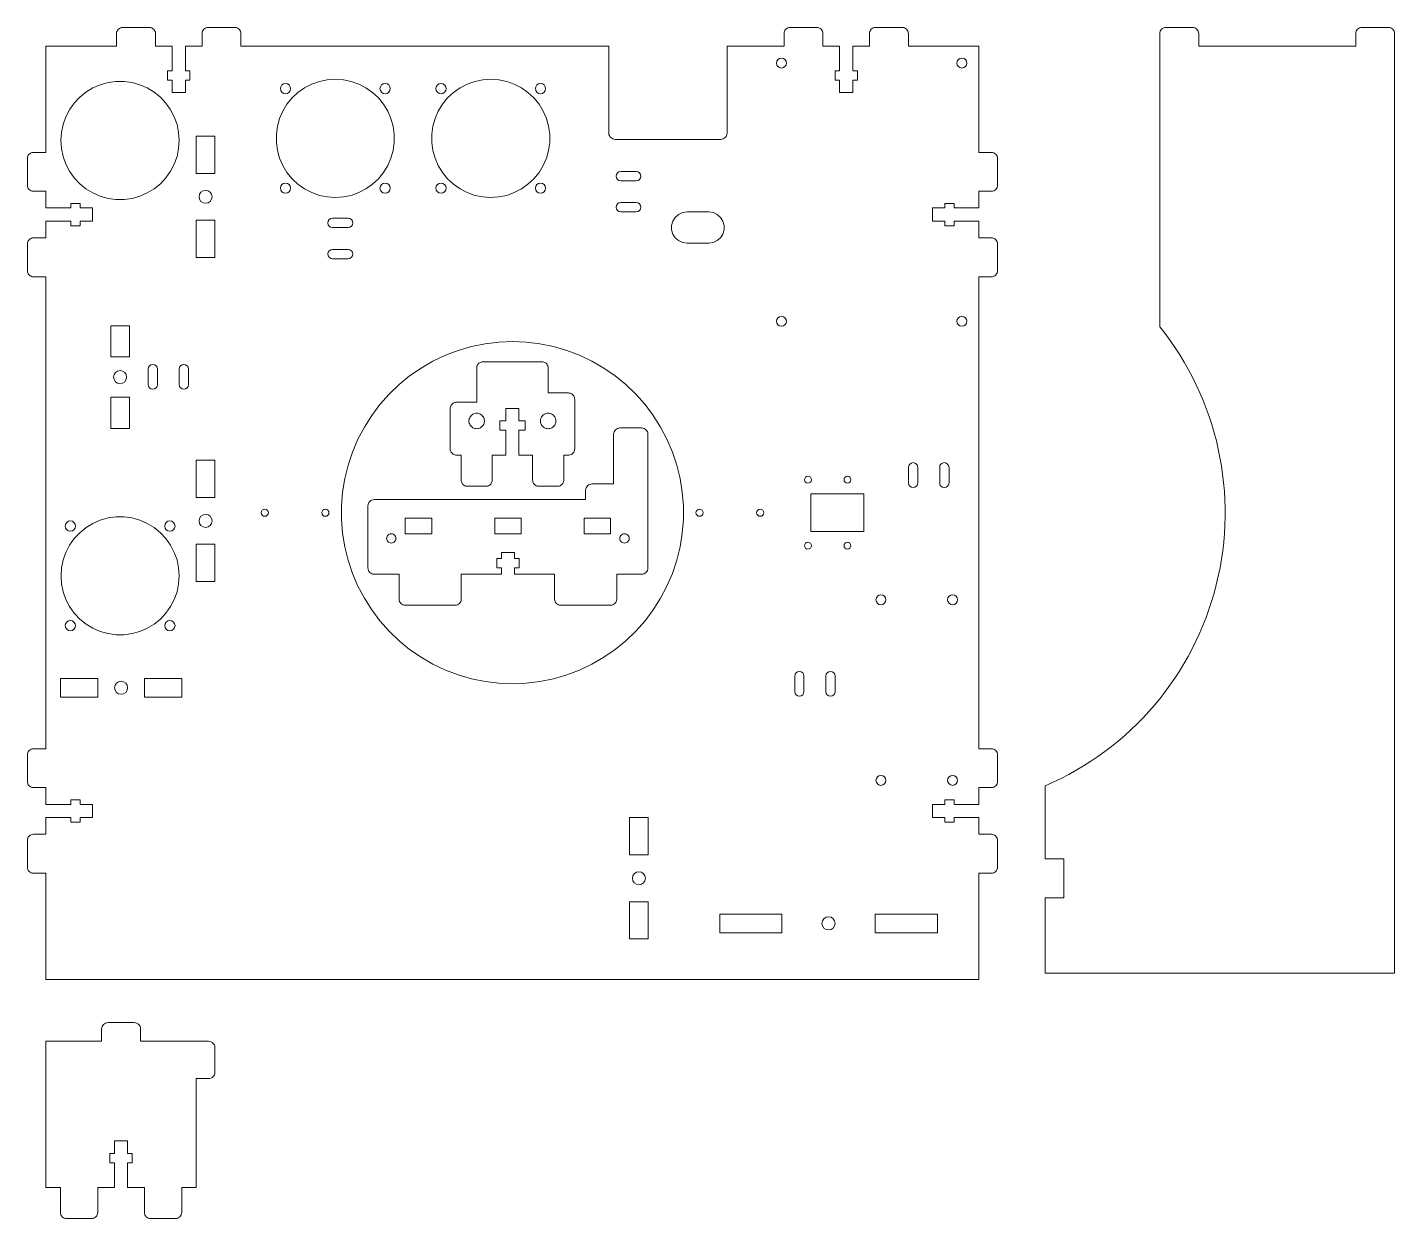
# Model space of a CAD drawing. Header units: millimetres. Extents: x -1089 to 683, y 2344 to 3432.
# Drawn here: x -32.7 to 407, y 2344.4 to 2727.3 of the extents above; entities that cross this region are included whole.
import ezdxf

# ---------------------------------------------------------------- set-up
doc = ezdxf.new("R2010")
doc.units = ezdxf.units.MM
doc.layers.add('LASER (1)', color=94, linetype='CONTINUOUS', lineweight=5, true_color=0x008000)

msp = doc.modelspace()

# ---------------------------------------------------------------- linework, layer by layer
at = {"layer": 'LASER (1)'}
for p, q in [((-26.7, 2687.14), (-26.7, 2721.32)), ((8.51, 2721.32), (13.91, 2721.32)), ((18.11, 2721.32), (23.5, 2721.32)), ((35.99, 2721.32), (154.28, 2721.32)), ((228.49, 2721.32), (223.1, 2721.32)), ((238.09, 2721.32), (232.69, 2721.32)), ((250.61, 2721.32), (273.3, 2721.32)), ((273.3, 2687.14), (273.3, 2721.32)), ((331.46, 2721.32), (331.46, 2631.06)), ((343.95, 2721.32), (394.48, 2721.32)), ((406.97, 2721.32), (406.97, 2423.29)), ((-26.7, 2495.44), (-26.7, 2647.13)), ((273.3, 2495.44), (273.3, 2647.13)), ((294.63, 2460), (294.63, 2483.54)), ((294.63, 2460), (300.63, 2460)), ((300.63, 2460), (300.63, 2447.51)), ((294.63, 2447.51), (300.63, 2447.51)), ((294.63, 2423.29), (294.63, 2447.51)), ((294.63, 2423.29), (406.97, 2423.29)), ((-26.7, 2401.39), (-26.7, 2354.39)), ((-26.7, 2401.39), (-8.82, 2401.39)), ((21.59, 2389.4), (21.59, 2354.39)), ((-26.7, 2354.39), (-22.08, 2354.39)), ((-10.05, 2354.39), (-4.65, 2354.39)), ((-10.05, 2354.39), (-4.65, 2354.39)), ((-0.46, 2354.39), (4.94, 2354.39)), ((-0.46, 2354.39), (4.94, 2354.39)), ((16.94, 2354.39), (21.59, 2354.39))]:
    msp.add_line(p, q, dxfattribs=at)
for points in [[(-4.01, 2725.34), (-3.98, 2725.73), (-3.84, 2726.08), (-3.66, 2726.44), (-3.41, 2726.75), (-3.1, 2727), (-2.78, 2727.18), (-2.39, 2727.28), (-2, 2727.32)], [(6.5, 2727.32), (-2, 2727.32)], [(6.5, 2727.32), (6.89, 2727.28), (7.28, 2727.18), (7.59, 2727), (7.91, 2726.75), (8.16, 2726.44), (8.33, 2726.08), (8.48, 2725.73), (8.51, 2725.34)], [(23.5, 2725.34), (23.54, 2725.73), (23.65, 2726.08), (23.82, 2726.44), (24.07, 2726.75), (24.39, 2727), (24.74, 2727.18), (25.09, 2727.28), (25.51, 2727.32)], [(34.02, 2727.32), (25.51, 2727.32)], [(34.02, 2727.32), (34.41, 2727.28), (34.76, 2727.18), (35.11, 2727), (35.43, 2726.75), (35.68, 2726.44), (35.85, 2726.08), (35.96, 2725.73), (35.99, 2725.34)], [(212.58, 2727.32), (212.2, 2727.28), (211.84, 2727.18), (211.49, 2727), (211.17, 2726.75), (210.93, 2726.44), (210.75, 2726.08), (210.64, 2725.73), (210.61, 2725.34)], [(212.58, 2727.32), (221.09, 2727.32)], [(223.1, 2725.34), (223.06, 2725.73), (222.96, 2726.08), (222.78, 2726.44), (222.53, 2726.75), (222.21, 2727), (221.86, 2727.18), (221.51, 2727.28), (221.09, 2727.32)], [(240.1, 2727.32), (239.71, 2727.28), (239.32, 2727.18), (239.01, 2727), (238.69, 2726.75), (238.44, 2726.44), (238.27, 2726.08), (238.12, 2725.73), (238.09, 2725.34)], [(240.1, 2727.32), (248.6, 2727.32)], [(250.61, 2725.34), (250.58, 2725.73), (250.44, 2726.08), (250.26, 2726.44), (250.01, 2726.75), (249.7, 2727), (249.38, 2727.18), (248.99, 2727.28), (248.6, 2727.32)], [(331.46, 2725.31), (331.5, 2725.7), (331.6, 2726.08), (331.78, 2726.4), (332.03, 2726.72), (332.34, 2726.97), (332.7, 2727.14), (333.05, 2727.28), (333.44, 2727.32)], [(341.94, 2727.32), (333.44, 2727.32)], [(341.94, 2727.32), (342.33, 2727.28), (342.72, 2727.14), (343.07, 2726.97), (343.35, 2726.72), (343.6, 2726.4), (343.81, 2726.08), (343.92, 2725.7), (343.95, 2725.31)], [(394.48, 2725.31), (394.51, 2725.7), (394.62, 2726.08), (394.8, 2726.4), (395.04, 2726.72), (395.36, 2726.97), (395.71, 2727.14), (396.07, 2727.28), (396.46, 2727.32)], [(404.96, 2727.32), (396.46, 2727.32)], [(404.96, 2727.32), (405.35, 2727.28), (405.73, 2727.14), (406.09, 2726.97), (406.37, 2726.72), (406.62, 2726.4), (406.83, 2726.08), (406.93, 2725.7), (406.97, 2725.31)], [(-4.01, 2725.34), (-4.01, 2721.32)], [(8.51, 2725.34), (8.51, 2721.32)], [(23.5, 2725.34), (23.5, 2721.32)], [(35.99, 2725.34), (35.99, 2721.32)], [(210.61, 2725.34), (210.61, 2721.32)], [(223.1, 2725.34), (223.1, 2721.32)], [(238.09, 2725.34), (238.09, 2721.32)], [(250.61, 2725.34), (250.61, 2721.32)], [(331.46, 2721.32), (331.46, 2725.31)], [(343.95, 2721.32), (343.95, 2725.31)], [(394.48, 2721.32), (394.48, 2725.31)], [(406.97, 2721.32), (406.97, 2725.31)], [(-4.01, 2721.32), (-26.7, 2721.32)], [(13.91, 2721.32), (13.91, 2713.31)], [(18.11, 2721.32), (18.11, 2713.31)], [(154.28, 2693.31), (154.28, 2721.32)], [(210.61, 2721.32), (192.29, 2721.32)], [(192.29, 2693.31), (192.29, 2721.32)], [(209.8, 2714.22), (210.4, 2714.36), (210.93, 2714.71), (211.28, 2715.2), (211.39, 2715.84), (211.28, 2716.44), (210.93, 2716.97), (210.4, 2717.32), (209.8, 2717.43), (209.2, 2717.32), (208.67, 2716.97), (208.32, 2716.44), (208.21, 2715.84), (208.32, 2715.2), (208.67, 2714.71), (209.2, 2714.36), (209.8, 2714.22)], [(228.49, 2721.32), (228.49, 2713.31)], [(232.69, 2721.32), (232.69, 2713.31)], [(267.8, 2714.22), (268.4, 2714.36), (268.93, 2714.71), (269.28, 2715.2), (269.39, 2715.84), (269.28, 2716.44), (268.93, 2716.97), (268.4, 2717.32), (267.8, 2717.43), (267.2, 2717.32), (266.67, 2716.97), (266.32, 2716.44), (266.21, 2715.84), (266.32, 2715.2), (266.67, 2714.71), (267.2, 2714.36), (267.8, 2714.22)], [(13.91, 2713.31), (12.39, 2713.31)], [(12.39, 2713.31), (12.39, 2710.32)], [(19.59, 2713.31), (18.11, 2713.31)], [(19.59, 2713.31), (19.59, 2710.32)], [(227.01, 2713.31), (227.01, 2710.32)], [(227.01, 2713.31), (228.49, 2713.31)], [(232.69, 2713.31), (234.21, 2713.31)], [(234.21, 2713.31), (234.21, 2710.32)], [(-21.9, 2690.97), (-21.72, 2688.36), (-21.19, 2685.82), (-20.31, 2683.38), (-19.11, 2681.09), (-17.63, 2678.97), (-15.87, 2677.07), (-13.85, 2675.44), (-11.63, 2674.1), (-9.23, 2673.04), (-6.76, 2672.34), (-4.19, 2671.99), (-1.58, 2671.99), (1, 2672.34), (3.47, 2673.04), (5.87, 2674.1), (8.09, 2675.44), (10.1, 2677.07), (11.86, 2678.97), (13.34, 2681.09), (14.54, 2683.38), (15.43, 2685.82), (15.95, 2688.36), (16.13, 2690.97), (15.95, 2693.54), (15.43, 2696.08), (14.54, 2698.52), (13.34, 2700.84), (11.86, 2702.96), (10.1, 2704.83), (8.09, 2706.49), (5.87, 2707.83), (3.47, 2708.85), (1, 2709.56), (-1.58, 2709.91), (-4.19, 2709.91), (-6.76, 2709.56), (-9.23, 2708.85), (-11.63, 2707.83), (-13.85, 2706.49), (-15.87, 2704.83), (-17.63, 2702.96), (-19.11, 2700.84), (-20.31, 2698.52), (-21.19, 2696.08), (-21.72, 2693.54), (-21.9, 2690.97)], [(13.91, 2710.32), (12.39, 2710.32)], [(13.91, 2710.32), (13.91, 2706.33)], [(18.11, 2710.32), (18.11, 2706.33)], [(19.59, 2710.32), (18.11, 2710.32)], [(66.31, 2672.61), (63.74, 2672.79), (61.2, 2673.32), (58.76, 2674.2), (56.43, 2675.4), (54.32, 2676.88), (52.45, 2678.64), (50.79, 2680.65), (49.45, 2682.88), (48.43, 2685.28), (47.72, 2687.75), (47.37, 2690.32), (47.37, 2692.93), (47.72, 2695.51), (48.43, 2697.98), (49.45, 2700.37), (50.79, 2702.6), (52.45, 2704.61), (54.32, 2706.37), (56.43, 2707.85), (58.76, 2709.05), (61.2, 2709.94), (63.74, 2710.46), (66.31, 2710.64), (68.92, 2710.46), (71.46, 2709.94), (73.9, 2709.05), (76.19, 2707.85), (78.31, 2706.37), (80.21, 2704.61), (81.83, 2702.6), (83.17, 2700.37), (84.23, 2697.98), (84.94, 2695.51), (85.29, 2692.93), (85.29, 2690.32), (84.94, 2687.75), (84.23, 2685.28), (83.17, 2682.88), (81.83, 2680.65), (80.21, 2678.64), (78.31, 2676.88), (76.19, 2675.4), (73.9, 2674.2), (71.46, 2673.32), (68.92, 2672.79), (66.31, 2672.61)], [(50.33, 2705.98), (50.97, 2706.09), (51.49, 2706.44), (51.85, 2707.01), (51.95, 2707.64), (51.85, 2708.24), (51.49, 2708.81), (50.97, 2709.16), (50.33, 2709.26), (49.7, 2709.16), (49.17, 2708.81), (48.78, 2708.24), (48.67, 2707.64), (48.78, 2707.01), (49.17, 2706.44), (49.7, 2706.09), (50.33, 2705.98)], [(82.33, 2705.98), (81.69, 2706.09), (81.16, 2706.44), (80.81, 2707.01), (80.67, 2707.64), (80.81, 2708.24), (81.16, 2708.81), (81.69, 2709.16), (82.33, 2709.26), (82.96, 2709.16), (83.49, 2708.81), (83.84, 2708.24), (83.99, 2707.64), (83.84, 2707.01), (83.49, 2706.44), (82.96, 2706.09), (82.33, 2705.98)], [(116.33, 2672.61), (118.91, 2672.79), (121.45, 2673.32), (123.88, 2674.2), (126.18, 2675.4), (128.29, 2676.88), (130.2, 2678.64), (131.86, 2680.65), (133.2, 2682.88), (134.22, 2685.28), (134.93, 2687.75), (135.28, 2690.32), (135.28, 2692.93), (134.93, 2695.51), (134.22, 2697.98), (133.2, 2700.37), (131.86, 2702.6), (130.2, 2704.61), (128.29, 2706.37), (126.18, 2707.85), (123.88, 2709.05), (121.45, 2709.94), (118.91, 2710.46), (116.33, 2710.64), (113.72, 2710.46), (111.18, 2709.94), (108.75, 2709.05), (106.46, 2707.85), (104.34, 2706.37), (102.44, 2704.61), (100.81, 2702.6), (99.44, 2700.37), (98.41, 2697.98), (97.71, 2695.51), (97.36, 2692.93), (97.36, 2690.32), (97.71, 2687.75), (98.41, 2685.28), (99.44, 2682.88), (100.81, 2680.65), (102.44, 2678.64), (104.34, 2676.88), (106.46, 2675.4), (108.75, 2674.2), (111.18, 2673.32), (113.72, 2672.79), (116.33, 2672.61)], [(100.32, 2705.98), (100.95, 2706.09), (101.48, 2706.44), (101.84, 2707.01), (101.98, 2707.64), (101.84, 2708.24), (101.48, 2708.81), (100.95, 2709.16), (100.32, 2709.26), (99.68, 2709.16), (99.15, 2708.81), (98.8, 2708.24), (98.66, 2707.64), (98.8, 2707.01), (99.15, 2706.44), (99.68, 2706.09), (100.32, 2705.98)], [(132.32, 2709.26), (132.95, 2709.16), (133.48, 2708.81), (133.83, 2708.24), (133.97, 2707.64), (133.83, 2707.01), (133.48, 2706.44), (132.95, 2706.09), (132.32, 2705.98), (131.68, 2706.09), (131.15, 2706.44), (130.8, 2707.01), (130.66, 2707.64), (130.8, 2708.24), (131.15, 2708.81), (131.68, 2709.16), (132.32, 2709.26)], [(227.01, 2710.32), (228.49, 2710.32)], [(228.49, 2710.32), (228.49, 2706.33)], [(232.69, 2710.32), (234.21, 2710.32)], [(232.69, 2710.32), (232.69, 2706.33)], [(18.11, 2706.33), (13.91, 2706.33)], [(228.49, 2706.33), (232.69, 2706.33)], [(27.59, 2692.38), (21.59, 2692.38)], [(21.59, 2692.38), (21.59, 2680.38)], [(27.59, 2680.38), (27.59, 2692.38)], [(156.29, 2691.3), (155.91, 2691.33), (155.52, 2691.44), (155.2, 2691.65), (154.88, 2691.9), (154.64, 2692.18), (154.46, 2692.53), (154.32, 2692.92), (154.28, 2693.31)], [(156.29, 2691.3), (190.28, 2691.3)], [(192.29, 2693.31), (192.26, 2692.92), (192.15, 2692.53), (191.98, 2692.18), (191.69, 2691.9), (191.41, 2691.65), (191.06, 2691.44), (190.67, 2691.33), (190.28, 2691.3)], [(-32.7, 2685.16), (-32.66, 2685.55), (-32.56, 2685.91), (-32.38, 2686.26), (-32.13, 2686.58), (-31.81, 2686.82), (-31.46, 2687), (-31.11, 2687.1), (-30.72, 2687.14)], [(-30.72, 2687.14), (-26.7, 2687.14)], [(277.29, 2687.14), (273.3, 2687.14)], [(277.29, 2687.14), (277.67, 2687.1), (278.06, 2687), (278.41, 2686.82), (278.7, 2686.58), (278.94, 2686.26), (279.16, 2685.91), (279.26, 2685.55), (279.3, 2685.16)], [(-32.7, 2685.16), (-32.7, 2676.66)], [(279.3, 2685.16), (279.3, 2676.66)], [(21.59, 2680.38), (27.59, 2680.38)], [(-30.72, 2674.65), (-31.11, 2674.69), (-31.46, 2674.79), (-31.81, 2674.97), (-32.13, 2675.22), (-32.38, 2675.53), (-32.56, 2675.89), (-32.66, 2676.24), (-32.7, 2676.66)], [(-30.72, 2674.65), (-26.7, 2674.65)], [(-26.7, 2669.25), (-26.7, 2674.65)], [(22.51, 2672.87), (22.65, 2672.06), (23.11, 2671.39), (23.81, 2670.93), (24.59, 2670.75), (25.4, 2670.93), (26.07, 2671.39), (26.53, 2672.06), (26.7, 2672.87), (26.53, 2673.68), (26.07, 2674.35), (25.4, 2674.81), (24.59, 2674.99), (23.81, 2674.81), (23.11, 2674.35), (22.65, 2673.68), (22.51, 2672.87)], [(50.33, 2673.99), (49.7, 2674.09), (49.17, 2674.45), (48.78, 2675.01), (48.67, 2675.61), (48.78, 2676.24), (49.17, 2676.81), (49.7, 2677.16), (50.33, 2677.27), (50.97, 2677.16), (51.49, 2676.81), (51.85, 2676.24), (51.95, 2675.61), (51.85, 2675.01), (51.49, 2674.45), (50.97, 2674.09), (50.33, 2673.99)], [(82.33, 2673.99), (82.96, 2674.09), (83.49, 2674.45), (83.84, 2675.01), (83.99, 2675.61), (83.84, 2676.24), (83.49, 2676.81), (82.96, 2677.16), (82.33, 2677.27), (81.69, 2677.16), (81.16, 2676.81), (80.81, 2676.24), (80.67, 2675.61), (80.81, 2675.01), (81.16, 2674.45), (81.69, 2674.09), (82.33, 2673.99)], [(100.32, 2673.99), (99.68, 2674.09), (99.15, 2674.45), (98.8, 2675.01), (98.66, 2675.61), (98.8, 2676.24), (99.15, 2676.81), (99.68, 2677.16), (100.32, 2677.27), (100.95, 2677.16), (101.48, 2676.81), (101.84, 2676.24), (101.98, 2675.61), (101.84, 2675.01), (101.48, 2674.45), (100.95, 2674.09), (100.32, 2673.99)], [(132.32, 2673.99), (132.95, 2674.09), (133.48, 2674.45), (133.83, 2675.01), (133.97, 2675.61), (133.83, 2676.24), (133.48, 2676.81), (132.95, 2677.16), (132.32, 2677.27), (131.68, 2677.16), (131.15, 2676.81), (130.8, 2676.24), (130.66, 2675.61), (130.8, 2675.01), (131.15, 2674.45), (131.68, 2674.09), (132.32, 2673.99)], [(273.3, 2674.65), (273.3, 2669.25)], [(277.29, 2674.65), (273.3, 2674.65)], [(279.3, 2676.66), (279.26, 2676.24), (279.16, 2675.89), (278.94, 2675.53), (278.7, 2675.22), (278.41, 2674.97), (278.06, 2674.79), (277.67, 2674.69), (277.29, 2674.65)], [(-26.7, 2669.25), (-18.69, 2669.25)], [(-18.69, 2670.74), (-15.69, 2670.74)], [(-18.69, 2670.74), (-18.69, 2669.25)], [(-15.69, 2670.74), (-15.69, 2669.25)], [(-15.69, 2669.25), (-11.71, 2669.25)], [(-11.71, 2669.25), (-11.71, 2665.06)], [(262.29, 2669.25), (258.31, 2669.25)], [(258.31, 2669.25), (258.31, 2665.06)], [(265.29, 2670.74), (262.29, 2670.74)], [(262.29, 2670.74), (262.29, 2669.25)], [(265.29, 2670.74), (265.29, 2669.25)], [(273.3, 2669.25), (265.29, 2669.25)], [(-26.7, 2659.66), (-26.7, 2665.06)], [(-26.7, 2665.06), (-18.69, 2665.06)], [(-18.69, 2665.06), (-18.69, 2663.54)], [(-15.69, 2665.06), (-15.69, 2663.54)], [(-15.69, 2665.06), (-11.71, 2665.06)], [(21.59, 2665.35), (21.59, 2653.36)], [(27.59, 2665.35), (21.59, 2665.35)], [(27.59, 2653.36), (27.59, 2665.35)], [(179.43, 2667.97), (178.01, 2667.75), (176.71, 2667.15), (175.65, 2666.24), (174.87, 2665.04), (174.45, 2663.66), (174.45, 2662.25), (174.87, 2660.87), (175.65, 2659.68), (176.71, 2658.76), (178.01, 2658.16), (179.43, 2657.95)], [(186.41, 2667.97), (179.43, 2667.97)], [(186.41, 2657.95), (187.82, 2658.16), (189.13, 2658.76), (190.19, 2659.68), (190.96, 2660.87), (191.35, 2662.25), (191.35, 2663.66), (190.96, 2665.04), (190.19, 2666.24), (189.13, 2667.15), (187.82, 2667.75), (186.41, 2667.97)], [(262.29, 2665.06), (258.31, 2665.06)], [(262.29, 2665.06), (262.29, 2663.54)], [(265.29, 2665.06), (265.29, 2663.54)], [(273.3, 2665.06), (265.29, 2665.06)], [(273.3, 2665.06), (273.3, 2659.66)], [(-18.69, 2663.54), (-15.69, 2663.54)], [(265.29, 2663.54), (262.29, 2663.54)], [(-32.7, 2657.65), (-32.66, 2658.04), (-32.56, 2658.42), (-32.38, 2658.74), (-32.13, 2659.06), (-31.81, 2659.31), (-31.46, 2659.48), (-31.11, 2659.62), (-30.72, 2659.66)], [(-32.7, 2657.65), (-32.7, 2649.15)], [(-30.72, 2659.66), (-26.7, 2659.66)], [(179.43, 2657.95), (186.41, 2657.95)], [(277.29, 2659.66), (273.3, 2659.66)], [(277.29, 2659.66), (277.67, 2659.62), (278.06, 2659.48), (278.41, 2659.31), (278.7, 2659.06), (278.94, 2658.74), (279.16, 2658.42), (279.26, 2658.04), (279.3, 2657.65)], [(279.3, 2657.65), (279.3, 2649.15)], [(21.59, 2653.36), (27.59, 2653.36)], [(-30.72, 2647.13), (-31.11, 2647.17), (-31.46, 2647.31), (-31.81, 2647.49), (-32.13, 2647.73), (-32.38, 2648.05), (-32.56, 2648.37), (-32.66, 2648.76), (-32.7, 2649.15)], [(-30.72, 2647.13), (-26.7, 2647.13)], [(277.29, 2647.13), (273.3, 2647.13)], [(279.3, 2649.15), (279.26, 2648.76), (279.16, 2648.37), (278.94, 2648.05), (278.7, 2647.73), (278.41, 2647.49), (278.06, 2647.31), (277.67, 2647.17), (277.29, 2647.13)], [(209.8, 2631.24), (210.4, 2631.35), (210.93, 2631.7), (211.28, 2632.23), (211.39, 2632.83), (211.28, 2633.43), (210.93, 2633.96), (210.4, 2634.31), (209.8, 2634.42), (209.2, 2634.31), (208.67, 2633.96), (208.32, 2633.43), (208.21, 2632.83), (208.32, 2632.23), (208.67, 2631.7), (209.2, 2631.35), (209.8, 2631.24)], [(267.8, 2631.24), (268.4, 2631.35), (268.93, 2631.7), (269.28, 2632.23), (269.39, 2632.83), (269.28, 2633.43), (268.93, 2633.96), (268.4, 2634.31), (267.8, 2634.42), (267.2, 2634.31), (266.67, 2633.96), (266.32, 2633.43), (266.21, 2632.83), (266.32, 2632.23), (266.67, 2631.7), (267.2, 2631.35), (267.8, 2631.24)], [(-5.89, 2631.4), (-5.89, 2621.38)], [(0.14, 2631.4), (-5.89, 2631.4)], [(0.14, 2621.38), (0.14, 2631.4)], [(123.3, 2516.29), (127.71, 2516.5), (132.12, 2517.03), (136.46, 2517.91), (140.73, 2519.15), (144.85, 2520.7), (148.84, 2522.6), (152.69, 2524.83), (156.32, 2527.33), (159.78, 2530.15), (162.95, 2533.22), (165.92, 2536.5), (168.56, 2540.07), (170.93, 2543.8), (172.97, 2547.72), (174.74, 2551.81), (176.11, 2556.01), (177.17, 2560.32), (177.91, 2564.69), (178.26, 2569.1), (178.26, 2573.51), (177.91, 2577.92), (177.17, 2582.29), (176.11, 2586.6), (174.74, 2590.79), (172.97, 2594.89), (170.93, 2598.8), (168.56, 2602.54), (165.92, 2606.11), (162.95, 2609.42), (159.78, 2612.46), (156.32, 2615.28), (152.69, 2617.78), (148.84, 2620), (144.85, 2621.91), (140.73, 2623.46), (136.46, 2624.7), (132.12, 2625.58), (127.71, 2626.14), (123.3, 2626.32), (118.86, 2626.14), (114.48, 2625.58), (110.14, 2624.7), (105.87, 2623.46), (101.75, 2621.91), (97.72, 2620), (93.91, 2617.78), (90.24, 2615.28), (86.82, 2612.46), (83.61, 2609.42), (80.68, 2606.11), (78.04, 2602.54), (75.68, 2598.8), (73.59, 2594.89), (71.87, 2590.79), (70.45, 2586.6), (69.4, 2582.29), (68.69, 2577.92), (68.34, 2573.51), (68.34, 2569.1), (68.69, 2564.69), (69.4, 2560.32), (70.45, 2556.01), (71.87, 2551.81), (73.59, 2547.72), (75.68, 2543.8), (78.04, 2540.07), (80.68, 2536.5), (83.61, 2533.22), (86.82, 2530.15), (90.24, 2527.33), (93.91, 2524.83), (97.72, 2522.6), (101.75, 2520.7), (105.87, 2519.15), (110.14, 2517.91), (114.48, 2517.03), (118.86, 2516.5), (123.3, 2516.29)], [(-5.89, 2621.38), (0.14, 2621.38)], [(-0.78, 2614.89), (-0.92, 2615.7), (-1.38, 2616.37), (-2.08, 2616.83), (-2.86, 2617.01), (-3.67, 2616.83), (-4.38, 2616.37), (-4.8, 2615.7), (-4.98, 2614.89), (-4.8, 2614.08), (-4.38, 2613.41), (-3.67, 2612.95), (-2.86, 2612.77), (-2.08, 2612.95), (-1.38, 2613.41), (-0.92, 2614.08), (-0.78, 2614.89)], [(113.78, 2619.78), (113.49, 2619.78), (113.21, 2619.71), (112.96, 2619.6), (112.72, 2619.46), (112.47, 2619.32), (112.29, 2619.11), (112.12, 2618.86), (111.98, 2618.61), (111.87, 2618.36), (111.8, 2618.08), (111.8, 2617.8)], [(111.8, 2606.79), (111.8, 2617.8)], [(113.78, 2619.78), (132.79, 2619.78)], [(134.8, 2617.8), (134.77, 2618.08), (134.69, 2618.36), (134.62, 2618.61), (134.48, 2618.86), (134.31, 2619.11), (134.1, 2619.32), (133.88, 2619.46), (133.64, 2619.6), (133.35, 2619.71), (133.07, 2619.78), (132.79, 2619.78)], [(134.8, 2617.8), (134.8, 2609.79)], [(0.14, 2608.4), (-5.89, 2608.4)], [(-5.89, 2608.4), (-5.89, 2598.38)], [(0.14, 2598.38), (0.14, 2608.4)], [(134.8, 2609.79), (141.29, 2609.79)], [(143.3, 2607.78), (143.27, 2608.06), (143.2, 2608.35), (143.13, 2608.63), (142.99, 2608.87), (142.81, 2609.09), (142.6, 2609.3), (142.39, 2609.47), (142.14, 2609.62), (141.86, 2609.72), (141.57, 2609.76), (141.29, 2609.79)], [(143.3, 2607.78), (143.3, 2591.8)], [(105.31, 2606.79), (104.99, 2606.76), (104.74, 2606.72), (104.46, 2606.62), (104.21, 2606.48), (103.97, 2606.3), (103.79, 2606.09), (103.62, 2605.88), (103.47, 2605.63), (103.37, 2605.35), (103.3, 2605.06), (103.3, 2604.78)], [(103.3, 2604.78), (103.3, 2591.8)], [(105.31, 2606.79), (111.8, 2606.79)], [(111.8, 2598.29), (112.12, 2598.33), (112.4, 2598.36), (112.72, 2598.47), (113, 2598.61), (113.25, 2598.79), (113.49, 2598.96), (113.7, 2599.21), (113.92, 2599.46), (114.06, 2599.74), (114.16, 2600.02), (114.23, 2600.34), (114.3, 2600.62), (114.3, 2600.94), (114.23, 2601.25), (114.16, 2601.57), (114.06, 2601.85), (113.92, 2602.14), (113.7, 2602.38), (113.49, 2602.63), (113.25, 2602.81), (113, 2602.98), (112.72, 2603.12), (112.4, 2603.23), (112.12, 2603.27), (111.8, 2603.3), (111.48, 2603.27), (111.16, 2603.23), (110.88, 2603.12), (110.6, 2602.98), (110.32, 2602.81), (110.07, 2602.63), (109.86, 2602.38), (109.68, 2602.14), (109.54, 2601.85), (109.4, 2601.57), (109.33, 2601.25), (109.29, 2600.94), (109.29, 2600.62), (109.33, 2600.34), (109.4, 2600.02), (109.54, 2599.74), (109.68, 2599.46), (109.86, 2599.21), (110.07, 2598.96), (110.32, 2598.79), (110.6, 2598.61), (110.88, 2598.47), (111.16, 2598.36), (111.48, 2598.33), (111.8, 2598.29)], [(121.18, 2604.78), (121.18, 2600.79)], [(125.38, 2604.78), (121.18, 2604.78)], [(125.38, 2600.79), (125.38, 2604.78)], [(134.8, 2603.3), (134.48, 2603.27), (134.17, 2603.23), (133.88, 2603.12), (133.6, 2602.98), (133.32, 2602.81), (133.07, 2602.63), (132.86, 2602.38), (132.68, 2602.14), (132.54, 2601.85), (132.4, 2601.57), (132.33, 2601.25), (132.3, 2600.94), (132.3, 2600.62), (132.33, 2600.34), (132.4, 2600.02), (132.54, 2599.74), (132.68, 2599.46), (132.86, 2599.21), (133.07, 2598.96), (133.32, 2598.79), (133.6, 2598.61), (133.88, 2598.47), (134.17, 2598.36), (134.48, 2598.33), (134.8, 2598.29), (135.12, 2598.33), (135.4, 2598.36), (135.72, 2598.47), (136, 2598.61), (136.25, 2598.79), (136.49, 2598.96), (136.71, 2599.21), (136.92, 2599.46), (137.06, 2599.74), (137.16, 2600.02), (137.23, 2600.34), (137.27, 2600.62), (137.27, 2600.94), (137.23, 2601.25), (137.16, 2601.57), (137.06, 2601.85), (136.92, 2602.14), (136.71, 2602.38), (136.49, 2602.63), (136.25, 2602.81), (136, 2602.98), (135.72, 2603.12), (135.4, 2603.23), (135.12, 2603.27), (134.8, 2603.3)], [(119.21, 2597.8), (119.21, 2600.79)], [(121.18, 2600.79), (119.21, 2600.79)], [(127.39, 2600.79), (125.38, 2600.79)], [(127.39, 2597.8), (127.39, 2600.79)], [(157.83, 2598.55), (157.45, 2598.48), (157.06, 2598.38), (156.71, 2598.2), (156.42, 2597.95), (156.18, 2597.64), (156, 2597.32), (155.86, 2596.93), (155.82, 2596.54)], [(164.82, 2598.55), (157.83, 2598.55)], [(166.83, 2596.54), (166.8, 2596.93), (166.69, 2597.32), (166.48, 2597.64), (166.23, 2597.95), (165.95, 2598.2), (165.6, 2598.38), (165.21, 2598.48), (164.82, 2598.55)], [(-5.89, 2598.38), (0.14, 2598.38)], [(121.18, 2597.8), (119.21, 2597.8)], [(121.18, 2589.79), (121.18, 2597.8)], [(127.39, 2597.8), (125.38, 2597.8)], [(125.38, 2589.79), (125.38, 2597.8)], [(155.82, 2596.54), (155.82, 2580.53)], [(166.83, 2596.54), (166.83, 2553.54)], [(103.3, 2591.8), (103.3, 2591.52), (103.37, 2591.24), (103.47, 2590.95), (103.62, 2590.71), (103.79, 2590.5), (103.97, 2590.28), (104.21, 2590.11), (104.46, 2589.97), (104.74, 2589.86), (104.99, 2589.82), (105.31, 2589.79)], [(105.31, 2589.79), (106.79, 2589.79)], [(106.79, 2581.78), (106.79, 2589.79)], [(116.81, 2581.78), (116.81, 2589.79)], [(116.81, 2589.79), (121.18, 2589.79)], [(125.38, 2589.79), (129.79, 2589.79)], [(129.79, 2581.78), (129.79, 2589.79)], [(139.77, 2581.78), (139.77, 2589.79)], [(139.77, 2589.79), (141.29, 2589.79)], [(141.29, 2589.79), (141.57, 2589.82), (141.86, 2589.86), (142.14, 2589.97), (142.39, 2590.11), (142.6, 2590.28), (142.81, 2590.5), (142.99, 2590.71), (143.13, 2590.95), (143.2, 2591.24), (143.27, 2591.52), (143.3, 2591.8)], [(27.59, 2588.19), (21.59, 2588.19)], [(21.59, 2588.19), (21.59, 2576.19)], [(27.59, 2576.19), (27.59, 2588.19)], [(106.79, 2581.78), (106.83, 2581.5), (106.86, 2581.22), (106.97, 2580.97), (107.11, 2580.72), (107.28, 2580.48), (107.5, 2580.26), (107.71, 2580.12), (107.95, 2579.98), (108.24, 2579.88), (108.52, 2579.81), (108.8, 2579.81)], [(114.8, 2579.81), (115.08, 2579.81), (115.36, 2579.88), (115.61, 2579.98), (115.86, 2580.12), (116.1, 2580.26), (116.32, 2580.48), (116.49, 2580.72), (116.6, 2580.97), (116.7, 2581.22), (116.77, 2581.5), (116.81, 2581.78)], [(129.79, 2581.78), (129.83, 2581.5), (129.86, 2581.22), (129.97, 2580.97), (130.11, 2580.72), (130.29, 2580.48), (130.5, 2580.26), (130.71, 2580.12), (130.96, 2579.98), (131.24, 2579.88), (131.52, 2579.81), (131.8, 2579.81)], [(137.8, 2579.81), (138.08, 2579.81), (138.36, 2579.88), (138.61, 2579.98), (138.86, 2580.12), (139.1, 2580.26), (139.32, 2580.48), (139.46, 2580.72), (139.6, 2580.97), (139.7, 2581.22), (139.77, 2581.5), (139.77, 2581.78)], [(218.3, 2580.81), (218.73, 2580.88), (219.08, 2581.13), (219.33, 2581.48), (219.4, 2581.9), (219.33, 2582.33), (219.08, 2582.68), (218.73, 2582.93), (218.3, 2583), (217.88, 2582.93), (217.53, 2582.68), (217.28, 2582.33), (217.21, 2581.9), (217.28, 2581.48), (217.53, 2581.13), (217.88, 2580.88), (218.3, 2580.81)], [(231, 2583), (230.58, 2582.93), (230.23, 2582.68), (229.98, 2582.33), (229.91, 2581.9), (229.98, 2581.48), (230.23, 2581.13), (230.58, 2580.88), (231, 2580.81), (231.43, 2580.88), (231.78, 2581.13), (232.03, 2581.48), (232.1, 2581.9), (232.03, 2582.33), (231.78, 2582.68), (231.43, 2582.93), (231, 2583)], [(108.8, 2579.81), (114.8, 2579.81)], [(131.8, 2579.81), (137.8, 2579.81)], [(148.84, 2580.53), (148.45, 2580.49), (148.06, 2580.39), (147.71, 2580.21), (147.43, 2579.96), (147.18, 2579.64), (146.97, 2579.29), (146.86, 2578.94), (146.83, 2578.55)], [(146.83, 2578.55), (146.83, 2575.55)], [(155.82, 2580.53), (148.84, 2580.53)], [(219.29, 2577.32), (219.29, 2565.29)], [(236.29, 2577.32), (219.29, 2577.32)], [(236.29, 2565.29), (236.29, 2577.32)], [(21.59, 2576.19), (27.59, 2576.19)], [(43.64, 2570.16), (44.1, 2570.23), (44.45, 2570.47), (44.7, 2570.86), (44.81, 2571.32), (44.7, 2571.74), (44.45, 2572.13), (44.1, 2572.38), (43.64, 2572.45), (43.22, 2572.38), (42.83, 2572.13), (42.58, 2571.74), (42.48, 2571.32), (42.58, 2570.86), (42.83, 2570.47), (43.22, 2570.23), (43.64, 2570.16)], [(63.15, 2570.16), (63.57, 2570.23), (63.96, 2570.47), (64.21, 2570.86), (64.28, 2571.32), (64.21, 2571.74), (63.96, 2572.13), (63.57, 2572.38), (63.15, 2572.45), (62.69, 2572.38), (62.34, 2572.13), (62.09, 2571.74), (61.99, 2571.32), (62.09, 2570.86), (62.34, 2570.47), (62.69, 2570.23), (63.15, 2570.16)], [(78.85, 2575.55), (78.42, 2575.48), (78.07, 2575.38), (77.72, 2575.2), (77.4, 2574.95), (77.15, 2574.63), (76.98, 2574.32), (76.87, 2573.93), (76.84, 2573.54)], [(76.84, 2573.54), (76.84, 2553.54)], [(78.85, 2575.55), (146.83, 2575.55)], [(183.45, 2570.16), (183.87, 2570.23), (184.26, 2570.47), (184.51, 2570.86), (184.61, 2571.29), (184.51, 2571.74), (184.26, 2572.13), (183.87, 2572.38), (183.45, 2572.45), (182.99, 2572.38), (182.64, 2572.13), (182.39, 2571.74), (182.28, 2571.29), (182.39, 2570.86), (182.64, 2570.47), (182.99, 2570.23), (183.45, 2570.16)], [(202.96, 2570.16), (203.38, 2570.23), (203.77, 2570.47), (204.02, 2570.86), (204.09, 2571.29), (204.02, 2571.74), (203.77, 2572.13), (203.38, 2572.38), (202.96, 2572.45), (202.5, 2572.38), (202.15, 2572.13), (201.9, 2571.74), (201.79, 2571.29), (201.9, 2570.86), (202.15, 2570.47), (202.5, 2570.23), (202.96, 2570.16)], [(16.13, 2551.01), (15.95, 2548.4), (15.43, 2545.9), (14.54, 2543.43), (13.38, 2541.14), (11.86, 2539.02), (10.1, 2537.12), (8.09, 2535.49), (5.87, 2534.15), (3.5, 2533.09), (1, 2532.42), (-1.58, 2532.07), (-4.15, 2532.07), (-6.73, 2532.42), (-9.23, 2533.09), (-11.6, 2534.15), (-13.82, 2535.49), (-15.83, 2537.12), (-17.59, 2539.02), (-19.11, 2541.14), (-20.31, 2543.43), (-21.16, 2545.9), (-21.69, 2548.4), (-21.86, 2551.01), (-21.69, 2553.59), (-21.16, 2556.13), (-20.31, 2558.56), (-19.11, 2560.89), (-17.59, 2563.01), (-15.83, 2564.88), (-13.82, 2566.54), (-11.6, 2567.88), (-9.23, 2568.9), (-6.73, 2569.61), (-4.15, 2569.96), (-1.58, 2569.96), (1, 2569.61), (3.5, 2568.9), (5.87, 2567.88), (8.09, 2566.54), (10.1, 2564.88), (11.86, 2563.01), (13.38, 2560.89), (14.54, 2558.56), (15.43, 2556.13), (15.95, 2553.59), (16.13, 2551.01)], [(-17.21, 2567), (-17.35, 2566.36), (-17.7, 2565.83), (-18.23, 2565.48), (-18.86, 2565.37), (-19.5, 2565.48), (-20.03, 2565.83), (-20.38, 2566.36), (-20.52, 2567), (-20.38, 2567.63), (-20.03, 2568.16), (-19.5, 2568.55), (-18.86, 2568.65), (-18.23, 2568.55), (-17.7, 2568.16), (-17.35, 2567.63), (-17.21, 2567)], [(14.79, 2567), (14.65, 2567.63), (14.3, 2568.16), (13.77, 2568.55), (13.13, 2568.65), (12.5, 2568.55), (11.97, 2568.16), (11.62, 2567.63), (11.47, 2567), (11.62, 2566.36), (11.97, 2565.83), (12.5, 2565.48), (13.13, 2565.37), (13.77, 2565.48), (14.3, 2565.83), (14.65, 2566.36), (14.79, 2567)], [(22.51, 2568.68), (22.65, 2567.87), (23.11, 2567.2), (23.81, 2566.74), (24.59, 2566.56), (25.4, 2566.74), (26.07, 2567.2), (26.53, 2567.87), (26.7, 2568.68), (26.53, 2569.49), (26.07, 2570.16), (25.4, 2570.62), (24.59, 2570.8), (23.81, 2570.62), (23.11, 2570.16), (22.65, 2569.49), (22.51, 2568.68)], [(88.83, 2569.52), (88.83, 2564.55)], [(97.33, 2569.52), (88.83, 2569.52)], [(97.33, 2564.55), (97.33, 2569.52)], [(117.58, 2569.52), (117.58, 2564.55)], [(126.08, 2569.52), (117.58, 2569.52)], [(126.08, 2564.55), (126.08, 2569.52)], [(146.33, 2569.52), (146.33, 2564.55)], [(154.84, 2569.52), (146.33, 2569.52)], [(154.84, 2564.55), (154.84, 2569.52)], [(85.83, 2563.03), (85.8, 2563.38), (85.69, 2563.7), (85.52, 2563.98), (85.27, 2564.19), (84.99, 2564.4), (84.67, 2564.51), (84.32, 2564.55), (84, 2564.51), (83.68, 2564.4), (83.4, 2564.19), (83.15, 2563.98), (82.98, 2563.7), (82.87, 2563.38), (82.83, 2563.03), (82.87, 2562.71), (82.98, 2562.39), (83.15, 2562.11), (83.4, 2561.86), (83.68, 2561.69), (84, 2561.58), (84.32, 2561.55), (84.67, 2561.58), (84.99, 2561.69), (85.27, 2561.86), (85.52, 2562.11), (85.69, 2562.39), (85.8, 2562.71), (85.83, 2563.03)], [(88.83, 2564.55), (97.33, 2564.55)], [(117.58, 2564.55), (126.08, 2564.55)], [(146.33, 2564.55), (154.84, 2564.55)], [(157.83, 2563.03), (157.87, 2562.71), (157.98, 2562.39), (158.15, 2562.11), (158.4, 2561.86), (158.68, 2561.69), (159, 2561.58), (159.32, 2561.55), (159.67, 2561.58), (159.99, 2561.69), (160.27, 2561.86), (160.52, 2562.11), (160.69, 2562.39), (160.8, 2562.71), (160.83, 2563.03), (160.8, 2563.38), (160.69, 2563.7), (160.52, 2563.98), (160.27, 2564.19), (159.99, 2564.4), (159.67, 2564.51), (159.32, 2564.55), (159, 2564.51), (158.68, 2564.4), (158.4, 2564.19), (158.15, 2563.98), (157.98, 2563.7), (157.87, 2563.38), (157.83, 2563.03)], [(219.29, 2565.29), (236.29, 2565.29)], [(21.59, 2561.17), (21.59, 2549.17)], [(27.59, 2561.17), (21.59, 2561.17)], [(27.59, 2549.17), (27.59, 2561.17)], [(218.3, 2561.8), (217.88, 2561.73), (217.53, 2561.48), (217.28, 2561.13), (217.21, 2560.7), (217.28, 2560.28), (217.53, 2559.93), (217.88, 2559.68), (218.3, 2559.61), (218.73, 2559.68), (219.08, 2559.93), (219.33, 2560.28), (219.4, 2560.7), (219.33, 2561.13), (219.08, 2561.48), (218.73, 2561.73), (218.3, 2561.8)], [(231, 2559.61), (231.43, 2559.68), (231.78, 2559.93), (232.03, 2560.28), (232.1, 2560.7), (232.03, 2561.13), (231.78, 2561.48), (231.43, 2561.73), (231, 2561.8), (230.58, 2561.73), (230.23, 2561.48), (229.98, 2561.13), (229.91, 2560.7), (229.98, 2560.28), (230.23, 2559.93), (230.58, 2559.68), (231, 2559.61)], [(118.22, 2553.54), (118.22, 2556.54)], [(118.22, 2556.54), (119.73, 2556.54)], [(119.73, 2556.54), (119.73, 2558.55)], [(119.73, 2558.55), (123.93, 2558.55)], [(123.93, 2558.55), (123.93, 2556.54)], [(123.93, 2556.54), (125.45, 2556.54)], [(125.45, 2553.54), (125.45, 2556.54)], [(76.84, 2553.54), (76.87, 2553.15), (76.98, 2552.76), (77.15, 2552.41), (77.4, 2552.13), (77.72, 2551.88), (78.07, 2551.7), (78.42, 2551.56), (78.85, 2551.53)], [(78.85, 2551.53), (86.82, 2551.53)], [(86.82, 2543.52), (86.82, 2551.53)], [(106.82, 2551.53), (119.73, 2551.53)], [(106.82, 2543.52), (106.82, 2551.53)], [(118.22, 2553.54), (119.73, 2553.54)], [(119.73, 2551.53), (119.73, 2553.54)], [(123.93, 2553.54), (125.45, 2553.54)], [(123.93, 2551.53), (123.93, 2553.54)], [(123.93, 2551.53), (136.84, 2551.53)], [(136.84, 2543.52), (136.84, 2551.53)], [(156.85, 2543.52), (156.85, 2551.53)], [(156.85, 2551.53), (164.82, 2551.53)], [(164.82, 2551.53), (165.21, 2551.56), (165.6, 2551.7), (165.95, 2551.88), (166.23, 2552.13), (166.48, 2552.41), (166.69, 2552.76), (166.8, 2553.15), (166.83, 2553.54)], [(21.59, 2549.17), (27.59, 2549.17)], [(86.82, 2543.52), (86.86, 2543.13), (87, 2542.78), (87.17, 2542.43), (87.42, 2542.11), (87.74, 2541.86), (88.06, 2541.69), (88.44, 2541.58), (88.83, 2541.54)], [(88.83, 2541.54), (104.85, 2541.54)], [(104.85, 2541.54), (105.24, 2541.58), (105.59, 2541.69), (105.94, 2541.86), (106.26, 2542.11), (106.51, 2542.43), (106.68, 2542.78), (106.79, 2543.13), (106.82, 2543.52)], [(136.84, 2543.52), (136.88, 2543.13), (136.99, 2542.78), (137.16, 2542.43), (137.41, 2542.11), (137.73, 2541.86), (138.08, 2541.69), (138.43, 2541.58), (138.82, 2541.54)], [(138.82, 2541.54), (154.84, 2541.54)], [(154.84, 2541.54), (155.22, 2541.58), (155.61, 2541.69), (155.93, 2541.86), (156.25, 2542.11), (156.49, 2542.43), (156.67, 2542.78), (156.78, 2543.13), (156.85, 2543.52)], [(241.78, 2541.72), (242.38, 2541.82), (242.91, 2542.18), (243.26, 2542.71), (243.37, 2543.31), (243.26, 2543.91), (242.91, 2544.44), (242.38, 2544.79), (241.78, 2544.89), (241.15, 2544.79), (240.65, 2544.44), (240.3, 2543.91), (240.16, 2543.31), (240.3, 2542.71), (240.65, 2542.18), (241.15, 2541.82), (241.78, 2541.72)], [(264.82, 2541.72), (265.45, 2541.82), (265.95, 2542.18), (266.3, 2542.71), (266.44, 2543.31), (266.3, 2543.91), (265.95, 2544.44), (265.45, 2544.79), (264.82, 2544.89), (264.22, 2544.79), (263.69, 2544.44), (263.34, 2543.91), (263.23, 2543.31), (263.34, 2542.71), (263.69, 2542.18), (264.22, 2541.82), (264.82, 2541.72)], [(-17.21, 2535), (-17.35, 2535.63), (-17.7, 2536.16), (-18.23, 2536.55), (-18.86, 2536.66), (-19.5, 2536.55), (-20.03, 2536.16), (-20.38, 2535.63), (-20.52, 2535), (-20.38, 2534.36), (-20.03, 2533.83), (-19.5, 2533.48), (-18.86, 2533.38), (-18.23, 2533.48), (-17.7, 2533.83), (-17.35, 2534.36), (-17.21, 2535)], [(14.79, 2535), (14.65, 2534.36), (14.3, 2533.83), (13.77, 2533.48), (13.13, 2533.38), (12.5, 2533.48), (11.97, 2533.83), (11.62, 2534.36), (11.47, 2535), (11.62, 2535.63), (11.97, 2536.16), (12.5, 2536.55), (13.13, 2536.66), (13.77, 2536.55), (14.3, 2536.16), (14.65, 2535.63), (14.79, 2535)], [(-10.07, 2518.02), (-22.06, 2518.02)], [(-22.06, 2518.02), (-22.06, 2512.03)], [(-10.07, 2512.03), (-10.07, 2518.02)], [(-2.56, 2517.14), (-3.37, 2516.97), (-4.04, 2516.51), (-4.5, 2515.84), (-4.67, 2515.03), (-4.5, 2514.21), (-4.04, 2513.54), (-3.37, 2513.09), (-2.56, 2512.94), (-1.74, 2513.09), (-1.07, 2513.54), (-0.61, 2514.21), (-0.44, 2515.03), (-0.61, 2515.84), (-1.07, 2516.51), (-1.74, 2516.97), (-2.56, 2517.14)], [(4.96, 2518.02), (4.96, 2512.03)], [(16.95, 2518.02), (4.96, 2518.02)], [(16.95, 2512.03), (16.95, 2518.02)], [(-22.06, 2512.03), (-10.07, 2512.03)], [(4.96, 2512.03), (16.95, 2512.03)], [(-30.72, 2495.44), (-31.11, 2495.4), (-31.46, 2495.26), (-31.81, 2495.09), (-32.13, 2494.84), (-32.38, 2494.52), (-32.56, 2494.2), (-32.66, 2493.82), (-32.7, 2493.43)], [(-32.7, 2484.93), (-32.7, 2493.43)], [(-30.72, 2495.44), (-26.7, 2495.44)], [(277.29, 2495.44), (273.3, 2495.44)], [(279.3, 2493.43), (279.26, 2493.82), (279.16, 2494.2), (278.94, 2494.52), (278.7, 2494.84), (278.41, 2495.09), (278.06, 2495.26), (277.67, 2495.4), (277.29, 2495.44)], [(279.3, 2484.93), (279.3, 2493.43)], [(-32.7, 2484.93), (-32.66, 2484.54), (-32.56, 2484.15), (-32.38, 2483.83), (-32.13, 2483.52), (-31.81, 2483.27), (-31.46, 2483.09), (-31.11, 2482.95), (-30.72, 2482.92)], [(241.78, 2483.65), (242.38, 2483.79), (242.91, 2484.11), (243.26, 2484.64), (243.37, 2485.24), (243.26, 2485.87), (242.91, 2486.37), (242.38, 2486.72), (241.78, 2486.86), (241.15, 2486.72), (240.65, 2486.37), (240.3, 2485.87), (240.16, 2485.24), (240.3, 2484.64), (240.65, 2484.11), (241.15, 2483.79), (241.78, 2483.65)], [(264.82, 2483.65), (265.45, 2483.79), (265.95, 2484.11), (266.3, 2484.64), (266.44, 2485.24), (266.3, 2485.87), (265.95, 2486.37), (265.45, 2486.72), (264.82, 2486.86), (264.22, 2486.72), (263.69, 2486.37), (263.34, 2485.87), (263.23, 2485.24), (263.34, 2484.64), (263.69, 2484.11), (264.22, 2483.79), (264.82, 2483.65)], [(277.29, 2482.92), (277.67, 2482.95), (278.06, 2483.09), (278.41, 2483.27), (278.7, 2483.52), (278.94, 2483.83), (279.16, 2484.15), (279.26, 2484.54), (279.3, 2484.93)], [(-30.72, 2482.92), (-26.7, 2482.92)], [(-26.7, 2482.92), (-26.7, 2477.52)], [(273.3, 2477.52), (273.3, 2482.92)], [(277.29, 2482.92), (273.3, 2482.92)], [(-26.7, 2477.52), (-18.69, 2477.52)], [(-18.69, 2477.52), (-18.69, 2479.04)], [(-18.69, 2479.04), (-15.69, 2479.04)], [(-15.69, 2477.52), (-15.69, 2479.04)], [(-15.69, 2477.52), (-11.71, 2477.52)], [(-11.71, 2473.32), (-11.71, 2477.52)], [(258.31, 2473.32), (258.31, 2477.52)], [(262.29, 2477.52), (258.31, 2477.52)], [(262.29, 2477.52), (262.29, 2479.04)], [(265.29, 2479.04), (262.29, 2479.04)], [(265.29, 2477.52), (265.29, 2479.04)], [(273.3, 2477.52), (265.29, 2477.52)], [(-26.7, 2473.32), (-18.69, 2473.32)], [(-26.7, 2473.32), (-26.7, 2467.92)], [(-18.69, 2471.84), (-18.69, 2473.32)], [(-18.69, 2471.84), (-15.69, 2471.84)], [(-15.69, 2473.32), (-11.71, 2473.32)], [(-15.69, 2471.84), (-15.69, 2473.32)], [(166.96, 2473.28), (160.96, 2473.28)], [(160.96, 2473.28), (160.96, 2461.29)], [(166.96, 2461.29), (166.96, 2473.28)], [(262.29, 2473.32), (258.31, 2473.32)], [(262.29, 2471.84), (262.29, 2473.32)], [(265.29, 2471.84), (262.29, 2471.84)], [(273.3, 2473.32), (265.29, 2473.32)], [(265.29, 2471.84), (265.29, 2473.32)], [(273.3, 2467.92), (273.3, 2473.32)], [(-30.72, 2467.92), (-31.11, 2467.89), (-31.46, 2467.78), (-31.81, 2467.61), (-32.13, 2467.36), (-32.38, 2467.04), (-32.56, 2466.69), (-32.66, 2466.34), (-32.7, 2465.91)], [(-30.72, 2467.92), (-26.7, 2467.92)], [(277.29, 2467.92), (273.3, 2467.92)], [(279.3, 2465.91), (279.26, 2466.34), (279.16, 2466.69), (278.94, 2467.04), (278.7, 2467.36), (278.41, 2467.61), (278.06, 2467.78), (277.67, 2467.89), (277.29, 2467.92)], [(-32.7, 2457.41), (-32.7, 2465.91)], [(279.3, 2457.41), (279.3, 2465.91)], [(160.96, 2461.29), (166.96, 2461.29)], [(-32.7, 2457.41), (-32.66, 2457.02), (-32.56, 2456.67), (-32.38, 2456.32), (-32.13, 2456), (-31.81, 2455.75), (-31.46, 2455.58), (-31.11, 2455.47), (-30.72, 2455.43)], [(-30.72, 2455.43), (-26.7, 2455.43)], [(-26.7, 2455.43), (-26.7, 2421.29)], [(161.88, 2453.78), (162.02, 2452.96), (162.48, 2452.29), (163.19, 2451.84), (163.96, 2451.66), (164.77, 2451.84), (165.44, 2452.29), (165.9, 2452.96), (166.08, 2453.78), (165.9, 2454.59), (165.44, 2455.26), (164.77, 2455.72), (163.96, 2455.89), (163.19, 2455.72), (162.48, 2455.26), (162.02, 2454.59), (161.88, 2453.78)], [(273.3, 2421.29), (273.3, 2455.43)], [(277.29, 2455.43), (273.3, 2455.43)], [(277.29, 2455.43), (277.67, 2455.47), (278.06, 2455.58), (278.41, 2455.75), (278.7, 2456), (278.94, 2456.32), (279.16, 2456.67), (279.26, 2457.02), (279.3, 2457.41)], [(160.96, 2446.26), (160.96, 2434.27)], [(166.96, 2446.26), (160.96, 2446.26)], [(166.96, 2434.27), (166.96, 2446.26)], [(189.94, 2442.28), (189.94, 2436.29)], [(209.95, 2442.28), (189.94, 2442.28)], [(209.95, 2436.29), (209.95, 2442.28)], [(224.94, 2437.17), (225.75, 2437.35), (226.42, 2437.8), (226.88, 2438.47), (227.02, 2439.29), (226.88, 2440.1), (226.42, 2440.77), (225.75, 2441.23), (224.94, 2441.4), (224.13, 2441.23), (223.46, 2440.77), (223, 2440.1), (222.82, 2439.29), (223, 2438.47), (223.46, 2437.8), (224.13, 2437.35), (224.94, 2437.17)], [(259.93, 2442.28), (239.93, 2442.28)], [(239.93, 2442.28), (239.93, 2436.29)], [(259.93, 2436.29), (259.93, 2442.28)], [(189.94, 2436.29), (209.95, 2436.29)], [(239.93, 2436.29), (259.93, 2436.29)], [(160.96, 2434.27), (166.96, 2434.27)], [(-26.7, 2421.29), (273.3, 2421.29)], [(-6.81, 2407.39), (-7.19, 2407.35), (-7.58, 2407.21), (-7.94, 2407.03), (-8.22, 2406.79), (-8.46, 2406.47), (-8.68, 2406.15), (-8.78, 2405.76), (-8.82, 2405.38)], [(-8.82, 2401.39), (-8.82, 2405.38)], [(-6.81, 2407.39), (1.7, 2407.39)], [(3.67, 2405.38), (3.64, 2405.76), (3.53, 2406.15), (3.35, 2406.47), (3.11, 2406.79), (2.79, 2407.03), (2.44, 2407.21), (2.08, 2407.35), (1.7, 2407.39)], [(3.67, 2401.39), (3.67, 2405.38)], [(3.67, 2401.39), (25.57, 2401.39)], [(27.59, 2399.38), (27.55, 2399.77), (27.44, 2400.16), (27.23, 2400.51), (26.99, 2400.79), (26.7, 2401.04), (26.35, 2401.25), (25.96, 2401.35), (25.57, 2401.39)], [(27.59, 2399.38), (27.59, 2391.37)], [(21.59, 2389.4), (25.57, 2389.4)], [(25.57, 2389.4), (25.96, 2389.43), (26.35, 2389.54), (26.7, 2389.71), (26.99, 2389.96), (27.23, 2390.28), (27.44, 2390.63), (27.55, 2390.98), (27.59, 2391.37)], [(-4.65, 2365.36), (-4.65, 2369.38)], [(-0.46, 2369.38), (-4.65, 2369.38)], [(-0.46, 2365.36), (-0.46, 2369.38)], [(-6.17, 2362.36), (-6.17, 2365.36)], [(-4.65, 2365.36), (-6.17, 2365.36)], [(-4.65, 2362.36), (-6.17, 2362.36)], [(-4.65, 2354.39), (-4.65, 2362.36)], [(1.03, 2365.36), (-0.46, 2365.36)], [(1.03, 2362.36), (-0.46, 2362.36)], [(-0.46, 2354.39), (-0.46, 2362.36)], [(1.03, 2362.36), (1.03, 2365.36)], [(-22.08, 2354.39), (-22.08, 2346.38)], [(-10.05, 2346.38), (-10.05, 2354.39)], [(4.94, 2346.38), (4.94, 2354.39)], [(16.94, 2354.39), (16.94, 2346.38)], [(-22.08, 2346.38), (-22.05, 2345.99), (-21.91, 2345.61), (-21.73, 2345.25), (-21.48, 2344.97), (-21.16, 2344.72), (-20.85, 2344.51), (-20.46, 2344.41), (-20.07, 2344.37)], [(-20.07, 2344.37), (-12.06, 2344.37)], [(-12.06, 2344.37), (-11.67, 2344.41), (-11.29, 2344.51), (-10.97, 2344.72), (-10.65, 2344.97), (-10.4, 2345.25), (-10.23, 2345.61), (-10.12, 2345.99), (-10.05, 2346.38)], [(4.94, 2346.38), (4.98, 2345.99), (5.08, 2345.61), (5.26, 2345.25), (5.51, 2344.97), (5.82, 2344.72), (6.18, 2344.51), (6.53, 2344.41), (6.92, 2344.37)], [(14.92, 2344.37), (6.92, 2344.37)], [(14.92, 2344.37), (15.31, 2344.41), (15.7, 2344.51), (16.05, 2344.72), (16.34, 2344.97), (16.58, 2345.25), (16.79, 2345.61), (16.9, 2345.99), (16.94, 2346.38)]]:
    msp.add_lwpolyline(points, dxfattribs=at)
at = {"layer": 'LASER (1)', "color": 94, "true_color": 0x007f00}
for points in [[(158.11, 2680.99), (157.54, 2680.85), (157.05, 2680.53), (156.73, 2680.04), (156.59, 2679.47), (156.73, 2678.91), (157.05, 2678.41), (157.54, 2678.1), (158.11, 2677.99)], [(163.12, 2680.99), (158.11, 2680.99)], [(158.11, 2677.99), (163.12, 2677.99)], [(163.12, 2677.99), (163.68, 2678.1), (164.17, 2678.41), (164.49, 2678.91), (164.6, 2679.47), (164.49, 2680.04), (164.17, 2680.53), (163.68, 2680.85), (163.12, 2680.99)], [(158.11, 2670.97), (157.54, 2670.86), (157.05, 2670.55), (156.73, 2670.05), (156.59, 2669.49), (156.73, 2668.89), (157.05, 2668.43), (157.54, 2668.08), (158.11, 2667.97)], [(163.12, 2670.97), (158.11, 2670.97)], [(163.12, 2667.97), (163.68, 2668.08), (164.17, 2668.43), (164.49, 2668.89), (164.6, 2669.49), (164.49, 2670.05), (164.17, 2670.55), (163.68, 2670.86), (163.12, 2670.97)], [(65.45, 2665.97), (64.88, 2665.83), (64.39, 2665.51), (64.07, 2665.02), (63.93, 2664.46), (64.07, 2663.89), (64.39, 2663.4), (64.88, 2663.08), (65.45, 2662.97)], [(70.46, 2665.97), (65.45, 2665.97)], [(70.46, 2662.97), (71.02, 2663.08), (71.52, 2663.4), (71.83, 2663.89), (71.94, 2664.46), (71.83, 2665.02), (71.52, 2665.51), (71.02, 2665.83), (70.46, 2665.97)], [(158.11, 2667.97), (163.12, 2667.97)], [(65.45, 2662.97), (70.46, 2662.97)], [(65.45, 2655.95), (64.88, 2655.85), (64.39, 2655.53), (64.07, 2655.04), (63.93, 2654.47), (64.07, 2653.87), (64.39, 2653.41), (64.88, 2653.06), (65.45, 2652.96)], [(70.46, 2655.95), (65.45, 2655.95)], [(70.46, 2652.96), (71.02, 2653.06), (71.52, 2653.41), (71.83, 2653.87), (71.94, 2654.47), (71.83, 2655.04), (71.52, 2655.53), (71.02, 2655.85), (70.46, 2655.95)], [(65.45, 2652.96), (70.46, 2652.96)], [(9.13, 2617.47), (9.03, 2618.03), (8.71, 2618.53), (8.21, 2618.85), (7.65, 2618.99), (7.05, 2618.85), (6.59, 2618.53), (6.24, 2618.03), (6.13, 2617.47)], [(6.13, 2617.47), (6.13, 2612.46)], [(9.13, 2612.46), (9.13, 2617.47)], [(19.15, 2617.47), (19.01, 2618.03), (18.69, 2618.53), (18.2, 2618.85), (17.63, 2618.99), (17.07, 2618.85), (16.57, 2618.53), (16.26, 2618.03), (16.15, 2617.47)], [(16.15, 2617.47), (16.15, 2612.46)], [(19.15, 2612.46), (19.15, 2617.47)], [(6.13, 2612.46), (6.24, 2611.9), (6.59, 2611.4), (7.05, 2611.08), (7.65, 2610.98), (8.21, 2611.08), (8.71, 2611.4), (9.03, 2611.9), (9.13, 2612.46)], [(16.15, 2612.46), (16.26, 2611.9), (16.57, 2611.4), (17.07, 2611.08), (17.63, 2610.98), (18.2, 2611.08), (18.69, 2611.4), (19.01, 2611.9), (19.15, 2612.46)], [(253.65, 2585.87), (253.54, 2586.43), (253.22, 2586.93), (252.73, 2587.25), (252.17, 2587.39), (251.57, 2587.25), (251.11, 2586.93), (250.75, 2586.43), (250.65, 2585.87)], [(250.65, 2585.87), (250.65, 2580.86)], [(253.65, 2580.86), (253.65, 2585.87)], [(263.67, 2585.87), (263.53, 2586.43), (263.21, 2586.93), (262.71, 2587.25), (262.15, 2587.39), (261.58, 2587.25), (261.09, 2586.93), (260.77, 2586.43), (260.67, 2585.87)], [(260.67, 2585.87), (260.67, 2580.86)], [(263.67, 2580.86), (263.67, 2585.87)], [(250.65, 2580.86), (250.75, 2580.3), (251.11, 2579.8), (251.57, 2579.48), (252.17, 2579.38), (252.73, 2579.48), (253.22, 2579.8), (253.54, 2580.3), (253.65, 2580.86)], [(260.67, 2580.86), (260.77, 2580.3), (261.09, 2579.8), (261.58, 2579.48), (262.15, 2579.38), (262.71, 2579.48), (263.21, 2579.8), (263.53, 2580.3), (263.67, 2580.86)], [(217.04, 2518.79), (216.93, 2519.35), (216.62, 2519.84), (216.12, 2520.16), (215.56, 2520.3), (214.96, 2520.16), (214.5, 2519.84), (214.15, 2519.35), (214.04, 2518.79)], [(227.06, 2518.79), (226.92, 2519.35), (226.6, 2519.84), (226.11, 2520.16), (225.54, 2520.3), (224.98, 2520.16), (224.48, 2519.84), (224.17, 2519.35), (224.06, 2518.79)], [(214.04, 2518.79), (214.04, 2513.78)], [(217.04, 2513.78), (217.04, 2518.79)], [(224.06, 2518.79), (224.06, 2513.78)], [(227.06, 2513.78), (227.06, 2518.79)], [(214.04, 2513.78), (214.15, 2513.21), (214.5, 2512.72), (214.96, 2512.4), (215.56, 2512.29), (216.12, 2512.4), (216.62, 2512.72), (216.93, 2513.21), (217.04, 2513.78)], [(224.06, 2513.78), (224.17, 2513.21), (224.48, 2512.72), (224.98, 2512.4), (225.54, 2512.29), (226.11, 2512.4), (226.6, 2512.72), (226.92, 2513.21), (227.06, 2513.78)]]:
    msp.add_lwpolyline(points, dxfattribs=at)
at = {"layer": 'LASER (1)'}
msp.add_arc((256.97, 2571.3), 95.5, 293.227, 38.7361, dxfattribs=at)

doc.saveas('drawing.dxf')
